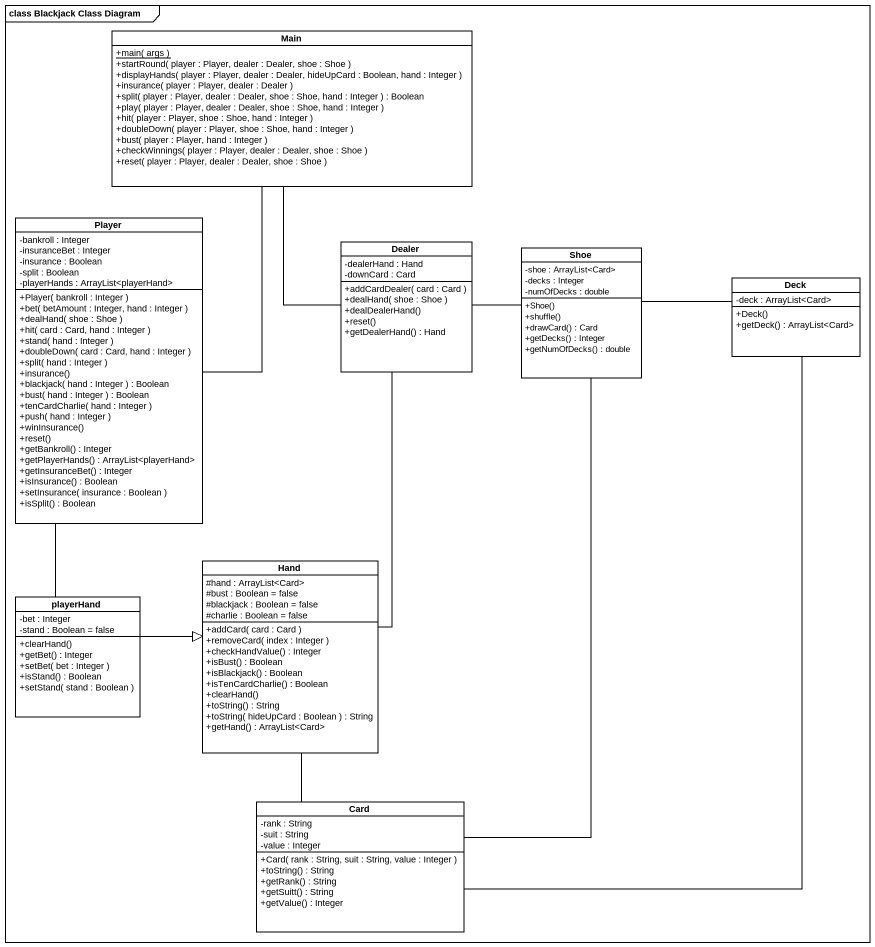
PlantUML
@startuml
mainframe class Blackjack Class Diagram
hide circle
hide empty members
skinparam classAttributeIconSize 0
class Main {
  {static} +main( args )
  +startRound( player : Player, dealer : Dealer, shoe : Shoe )
  +displayHands( player : Player, dealer : Dealer, hideUpCard : Boolean, hand : Integer )
  +insurance( player : Player, dealer : Dealer )
  +split( player : Player, dealer : Dealer, shoe : Shoe, hand : Integer ) : Boolean
  +play( player : Player, dealer : Dealer, shoe : Shoe, hand : Integer )
  +hit( player : Player, shoe : Shoe, hand : Integer )
  +doubleDown( player : Player, shoe : Shoe, hand : Integer )
  +bust( player : Player, hand : Integer )
  +checkWinnings( player : Player, dealer : Dealer, shoe : Shoe )
  +reset( player : Player, dealer : Dealer, shoe : Shoe )
}
class Player {
  -bankroll : Integer
  -insuranceBet : Integer
  -insurance : Boolean
  -split : Boolean
  -playerHands : ArrayList<playerHand>
  +Player( bankroll : Integer )
  +bet( betAmount : Integer, hand : Integer )
  +dealHand( shoe : Shoe )
  +hit( card : Card, hand : Integer )
  +stand( hand : Integer )
  +doubleDown( card : Card, hand : Integer )
  +split( hand : Integer )
  +insurance()
  +blackjack( hand : Integer ) : Boolean
  +bust( hand : Integer ) : Boolean
  +tenCardCharlie( hand : Integer )
  +push( hand : Integer )
  +winInsurance()
  +reset()
  +getBankroll() : Integer
  +getPlayerHands() : ArrayList<playerHand>
  +getInsuranceBet() : Integer
  +isInsurance() : Boolean
  +setInsurance( insurance : Boolean )
  +isSplit() : Boolean
}
class Dealer {
  -dealerHand : Hand
  -downCard : Card
  +addCardDealer( card : Card )
  +dealHand( shoe : Shoe )
  +dealDealerHand()
  +reset()
  +getDealerHand() : Hand
}
class Shoe {
  -shoe : ArrayList<Card>
  -decks : Integer
  -numOfDecks : double
  +Shoe()
  +shuffle()
  +drawCard() : Card
  +getDecks() : Integer
  +getNumOfDecks() : double
}
class Deck {
  -deck : ArrayList<Card>
  +Deck()
  +getDeck() : ArrayList<Card>
}
class Hand {
  #hand : ArrayList<Card>
  #bust : Boolean = false
  #blackjack : Boolean = false
  #charlie : Boolean = false
  +addCard( card : Card )
  +removeCard( index : Integer )
  +checkHandValue() : Integer
  +isBust() : Boolean
  +isBlackjack() : Boolean
  +isTenCardCharlie() : Boolean
  +clearHand()
  +toString() : String
  +toString( hideUpCard : Boolean ) : String
  +getHand() : ArrayList<Card>
}
class playerHand {
  -bet : Integer
  -stand : Boolean = false
  +clearHand()
  +getBet() : Integer
  +setBet( bet : Integer )
  +isStand() : Boolean
  +setStand( stand : Boolean )
}
class "Card" as Card_ {
  -rank : String
  -suit : String
  -value : Integer
  +Card( rank : String, suit : String, value : Integer )
  +toString() : String
  +getRank() : String
  +getSuitt() : String
  +getValue() : Integer
}
Player -up- Main
Player -- playerHand
Dealer -up- Main
Shoe -left- Dealer
Shoe -- Card_
Deck -left- Shoe
Deck -- Card_
Hand -up- Dealer
playerHand -right-|> Hand
Card_ -up- Hand
@enduml
